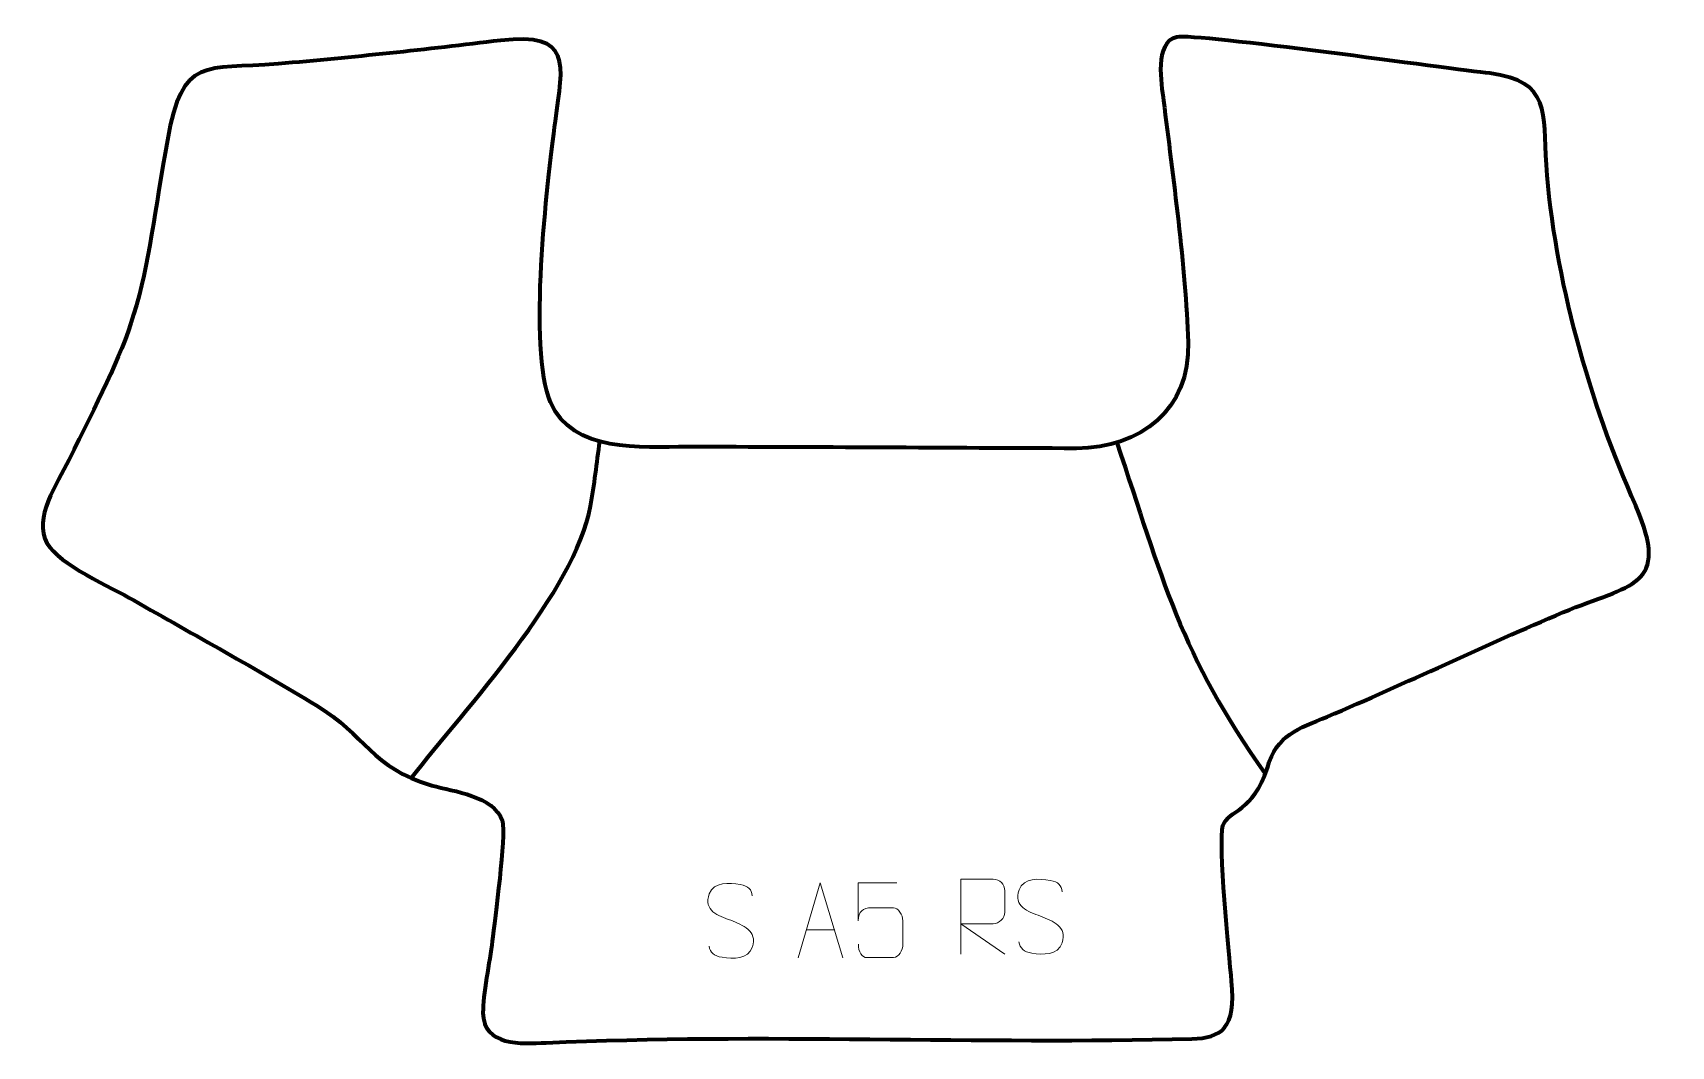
# Model space of a CAD drawing. Header units: millimetres. Extents: x -442 to 105, y 225 to 563.
import ezdxf

# ---------------------------------------------------------------- set-up
doc = ezdxf.new("R2010")
doc.units = ezdxf.units.MM
doc.header["$MEASUREMENT"] = 0
doc.layers.add('layer 2', color=7, linetype='Continuous')
doc.layers.add('layer 3', color=7, linetype='Continuous')

msp = doc.modelspace()

# ---------------------------------------------------------------- linework, layer by layer
at = {"layer": 'layer 2', "color": 140, "lineweight": 158}
msp.add_open_spline([(-315.4464, 314.6196), (-297.204, 337.8072), (-260.7965, 376.8707), (-255.5896, 405.327), (-255.5896, 405.327), (-254.2822, 412.4722), (-253.5067, 419.7469), (-252.4601, 426.9385)], degree=3, knots=[0, 0, 0, 0, 0.33333333, 0.33333333, 0.33333333, 0.33333333, 1, 1, 1, 1], dxfattribs=at)
msp.add_open_spline([(-79.9311, 426.6227), (-64.8524, 381.5134), (-58.6221, 355.5123), (-30.4032, 316.0286)], degree=3, dxfattribs=at)
at = {"layer": 'layer 2', "color": 250, "lineweight": 9}
for points, knots in [([(-208.7924, 267.1417), (-213.0407, 268.6121), (-217.9488, 270.4079), (-215.9437, 275.9282), (-215.9437, 275.9282), (-214.4402, 280.0681), (-209.2266, 279.6796), (-205.623, 279.0785), (-205.623, 279.0785), (-202.7624, 278.6013), (-201.8977, 277.3881), (-201.5871, 275.304)], [0, 0, 0, 0, 0.25, 0.25, 0.25, 0.25, 0.5, 0.5, 0.5, 0.5, 1, 1, 1, 1]), ([(-186.2629, 254.6649), (-186.2629, 254.6649), (-178.8919, 279.6184), (-178.8919, 279.6184), (-178.8919, 279.6184), (-178.8919, 279.6184), (-171.322, 254.6649), (-171.322, 254.6649)], [0, 0, 0, 0, 0.33333333, 0.33333333, 0.33333333, 0.33333333, 1, 1, 1, 1]), ([(-153.3983, 279.5964), (-153.3983, 279.5964), (-166.25, 279.5964), (-166.25, 279.5964), (-166.25, 279.5964), (-166.2497, 275.3658), (-166.2497, 271.1349), (-166.25, 266.9037), (-166.25, 266.9037), (-166.2503, 270.2138), (-164.6193, 271.2856), (-161.8073, 271.3461), (-161.8073, 271.3461), (-159.3677, 271.3464), (-156.9282, 271.3464), (-154.489, 271.3461), (-154.489, 271.3461), (-152.8392, 271.3529), (-151.3643, 268.9724), (-151.3358, 266.9037), (-151.3358, 266.9037), (-151.3361, 264.3164), (-151.3361, 261.7288), (-151.3358, 259.1411), (-151.3358, 259.1411), (-151.2896, 257.1817), (-152.789, 254.7454), (-154.4149, 254.6869), (-154.4149, 254.6869), (-156.3714, 254.6872), (-161.2664, 254.6872), (-163.2234, 254.6869), (-163.2234, 254.6869), (-165.0689, 254.6781), (-166.176, 256.6429), (-166.1968, 259.194)], [0, 0, 0, 0, 0.1, 0.1, 0.1, 0.1, 0.2, 0.2, 0.2, 0.2, 0.3, 0.3, 0.3, 0.3, 0.4, 0.4, 0.4, 0.4, 0.5, 0.5, 0.5, 0.5, 0.6, 0.6, 0.6, 0.6, 0.7, 0.7, 0.7, 0.7, 0.8, 0.8, 0.8, 0.8, 1, 1, 1, 1]), ([(-131.9936, 255.8725), (-131.9936, 255.8725), (-131.9936, 280.826), (-131.9936, 280.826), (-131.9936, 280.826), (-128.3988, 280.826), (-124.8033, 280.826), (-121.2081, 280.826), (-121.2081, 280.826), (-118.8828, 280.7883), (-117.3255, 279.2983), (-117.3296, 276.9319), (-117.3296, 276.9319), (-117.33, 274.8964), (-117.33, 271.837), (-117.3296, 269.801), (-117.3296, 269.801), (-117.3361, 267.9255), (-119.1484, 265.9837), (-121.1579, 265.9646), (-121.1579, 265.9646), (-121.1579, 265.9646), (-131.9936, 265.9646), (-131.9936, 265.9646), (-131.9936, 265.9646), (-131.9936, 265.9646), (-117.3389, 255.8725), (-117.3389, 255.8725)], [0, 0, 0, 0, 0.125, 0.125, 0.125, 0.125, 0.25, 0.25, 0.25, 0.25, 0.375, 0.375, 0.375, 0.375, 0.5, 0.5, 0.5, 0.5, 0.625, 0.625, 0.625, 0.625, 0.75, 0.75, 0.75, 0.75, 1, 1, 1, 1]), ([(-105.3874, 268.5188), (-109.6357, 269.9892), (-114.5438, 271.785), (-112.5387, 277.3053), (-112.5387, 277.3053), (-111.0352, 281.4452), (-105.8216, 281.0567), (-102.218, 280.4556), (-102.218, 280.4556), (-99.3574, 279.9784), (-98.4927, 278.7652), (-98.1821, 276.6811)], [0, 0, 0, 0, 0.25, 0.25, 0.25, 0.25, 0.5, 0.5, 0.5, 0.5, 1, 1, 1, 1]), ([(-105.3874, 268.5187), (-101.3688, 266.872), (-96.3393, 264.9837), (-98.1733, 259.6234), (-98.1733, 259.6234), (-99.6331, 255.357), (-104.5439, 255.6137), (-108.27, 256.1684), (-108.27, 256.1684), (-111.02, 256.5782), (-112.2409, 257.7917), (-112.6189, 259.9039)], [0, 0, 0, 0, 0.25, 0.25, 0.25, 0.25, 0.5, 0.5, 0.5, 0.5, 1, 1, 1, 1]), ([(-208.7924, 267.1416), (-204.7738, 265.4949), (-199.7443, 263.6066), (-201.5783, 258.2463), (-201.5783, 258.2463), (-203.0381, 253.9799), (-207.9489, 254.2366), (-211.675, 254.7913), (-211.675, 254.7913), (-214.425, 255.2011), (-215.6459, 256.4146), (-216.0239, 258.5268)], [0, 0, 0, 0, 0.25, 0.25, 0.25, 0.25, 0.5, 0.5, 0.5, 0.5, 1, 1, 1, 1])]:
    msp.add_open_spline(points, degree=3, knots=knots, dxfattribs=at)
msp.add_open_spline([(-183.5403, 263.9143), (-183.5403, 263.9143), (-174.0446, 263.9143), (-174.0446, 263.9143)], degree=3, dxfattribs=at)
at = {"layer": 'layer 3', "color": 242, "lineweight": 158}
msp.add_open_spline([(-359.8344, 552.9604), (-334.7958, 555.1551), (-310.5211, 557.7008), (-285.5772, 560.7874), (-285.5772, 560.7874), (-261.614, 563.3471), (-264.6368, 553.5071), (-267.3085, 533.8538), (-267.3085, 533.8538), (-270.107, 513.0344), (-276.5525, 457.7835), (-268.9058, 440.0356), (-268.9058, 440.0356), (-261.5576, 422.9805), (-238.8776, 425.1689), (-223.2184, 425.1445), (-223.2184, 425.1445), (-179.9565, 425.0744), (-136.7041, 424.7795), (-93.447, 424.6323), (-93.447, 424.6323), (-71.8984, 424.9347), (-55.5485, 437.3451), (-56.117, 460.0689), (-56.117, 460.0689), (-56.9907, 485.1693), (-61.2353, 515.55), (-64.3659, 540.7787), (-64.3659, 540.7787), (-65.0513, 546.3023), (-67.6063, 560.1853), (-59.8814, 561.8961), (-59.8814, 561.8961), (-53.8392, 563.2344), (32.2489, 551.1364), (44.5098, 549.8091), (44.5098, 549.8091), (65.1059, 547.0948), (62.3035, 536.7324), (63.4246, 519.2709), (63.4246, 519.2709), (66.0732, 481.6334), (77.8915, 439.8684), (93.2846, 405.4768), (93.2846, 405.4768), (105.0917, 378.108), (91.5606, 379.397), (69.0782, 369.9513), (69.0782, 369.9513), (42.7227, 358.8783), (16.7325, 346.2805), (-9.7158, 335.0729), (-9.7158, 335.0729), (-19.4836, 330.9906), (-26.543, 329.1108), (-29.6952, 318.0293), (-29.6952, 318.0293), (-34.6097, 303.055), (-42.2679, 304.2371), (-44.5404, 298.795), (-44.5404, 298.795), (-46.0969, 292.6765), (-42.5324, 256.1234), (-41.6169, 246.834), (-41.6169, 246.834), (-40.0537, 230.9732), (-45.1472, 227.8546), (-54.8666, 227.5975), (-54.8666, 227.5975), (-125.7844, 225.7214), (-198.7279, 229.5424), (-270.4047, 226.2604), (-270.4047, 226.2604), (-278.8312, 225.8746), (-291.2484, 225.1081), (-291.4737, 236.2989), (-291.4737, 236.2989), (-291.5901, 242.078), (-289.1737, 253.5394), (-288.3919, 260.1292), (-288.3919, 260.1292), (-287.5331, 267.4043), (-283.7547, 295.2709), (-284.9836, 300.2955), (-284.9836, 300.2955), (-287.8145, 308.6816), (-301.1677, 310.1165), (-308.5879, 312.1437), (-308.5879, 312.1437), (-328.7967, 318.0823), (-330.586, 328.8187), (-347.1717, 338.9496), (-347.1717, 338.9496), (-366.8187, 350.9503), (-387.8904, 362.3879), (-407.9453, 373.9338), (-407.9453, 373.9338), (-415.8132, 378.4315), (-432.7939, 385.7469), (-436.9855, 393.0266), (-436.9855, 393.0266), (-441.7278, 401.2626), (-433.5519, 412.8996), (-429.6975, 420.7151), (-429.6975, 420.7151), (-420.163, 440.0483), (-412.6328, 454.3448), (-408.0606, 469.2727), (-408.0606, 469.2727), (-402.8367, 486.3287), (-401.0291, 504.0074), (-396.8087, 527.4671), (-396.8087, 527.4671), (-391.7321, 555.6859), (-384.4358, 551.0518), (-359.8344, 552.9604)], degree=3, knots=[0, 0, 0, 0, 0.03333333, 0.03333333, 0.03333333, 0.03333333, 0.06666667, 0.06666667, 0.06666667, 0.06666667, 0.1, 0.1, 0.1, 0.1, 0.13333333, 0.13333333, 0.13333333, 0.13333333, 0.16666667, 0.16666667, 0.16666667, 0.16666667, 0.2, 0.2, 0.2, 0.2, 0.23333333, 0.23333333, 0.23333333, 0.23333333, 0.26666667, 0.26666667, 0.26666667, 0.26666667, 0.3, 0.3, 0.3, 0.3, 0.33333333, 0.33333333, 0.33333333, 0.33333333, 0.36666667, 0.36666667, 0.36666667, 0.36666667, 0.4, 0.4, 0.4, 0.4, 0.43333333, 0.43333333, 0.43333333, 0.43333333, 0.46666667, 0.46666667, 0.46666667, 0.46666667, 0.5, 0.5, 0.5, 0.5, 0.53333333, 0.53333333, 0.53333333, 0.53333333, 0.56666667, 0.56666667, 0.56666667, 0.56666667, 0.6, 0.6, 0.6, 0.6, 0.63333333, 0.63333333, 0.63333333, 0.63333333, 0.66666667, 0.66666667, 0.66666667, 0.66666667, 0.7, 0.7, 0.7, 0.7, 0.73333333, 0.73333333, 0.73333333, 0.73333333, 0.76666667, 0.76666667, 0.76666667, 0.76666667, 0.8, 0.8, 0.8, 0.8, 0.83333333, 0.83333333, 0.83333333, 0.83333333, 0.86666667, 0.86666667, 0.86666667, 0.86666667, 0.9, 0.9, 0.9, 0.9, 0.93333333, 0.93333333, 0.93333333, 0.93333333, 1, 1, 1, 1], dxfattribs=at)

doc.saveas('drawing.dxf')
